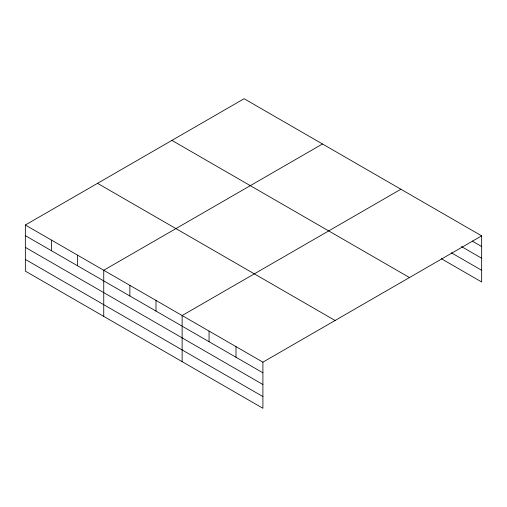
<?xml version="1.0" encoding="UTF-8"?>
<svg xmlns="http://www.w3.org/2000/svg" width="507" height="507" viewBox="0 0 507 507"><rect width="100%" height="100%" fill="white"/><g stroke="black" fill="none" stroke-linecap="round" stroke-linejoin="round"><path stroke-width="0.76" d="M262.905 384.509L262.905 362.163L25.35 225.013L25.35 271.131L262.905 408.281L262.905 384.509L25.35 247.359M441.267 258.671L481.65 281.987L481.65 235.869L244.095 98.719L25.35 225.013M322.49 143.982L103.745 270.269L103.745 316.387M400.885 189.238L182.133 315.531L182.133 361.649M262.905 362.163L481.65 235.869M472.226 241.066L481.65 246.503M461.459 246.56L481.65 258.215M451.363 252.79L481.65 270.282M171.911 140.395L409.466 277.544M97.534 183.338L335.089 320.487M25.35 235.647L262.905 372.797M25.35 259.419L262.905 396.569M235.983 346.617L235.983 357.258M209.055 331.077L209.055 341.712M156.004 300.442L156.004 311.083M129.874 285.359L129.874 295.993M77.609 255.186L77.609 265.82M51.48 240.096L51.48 250.737"/></g></svg>
